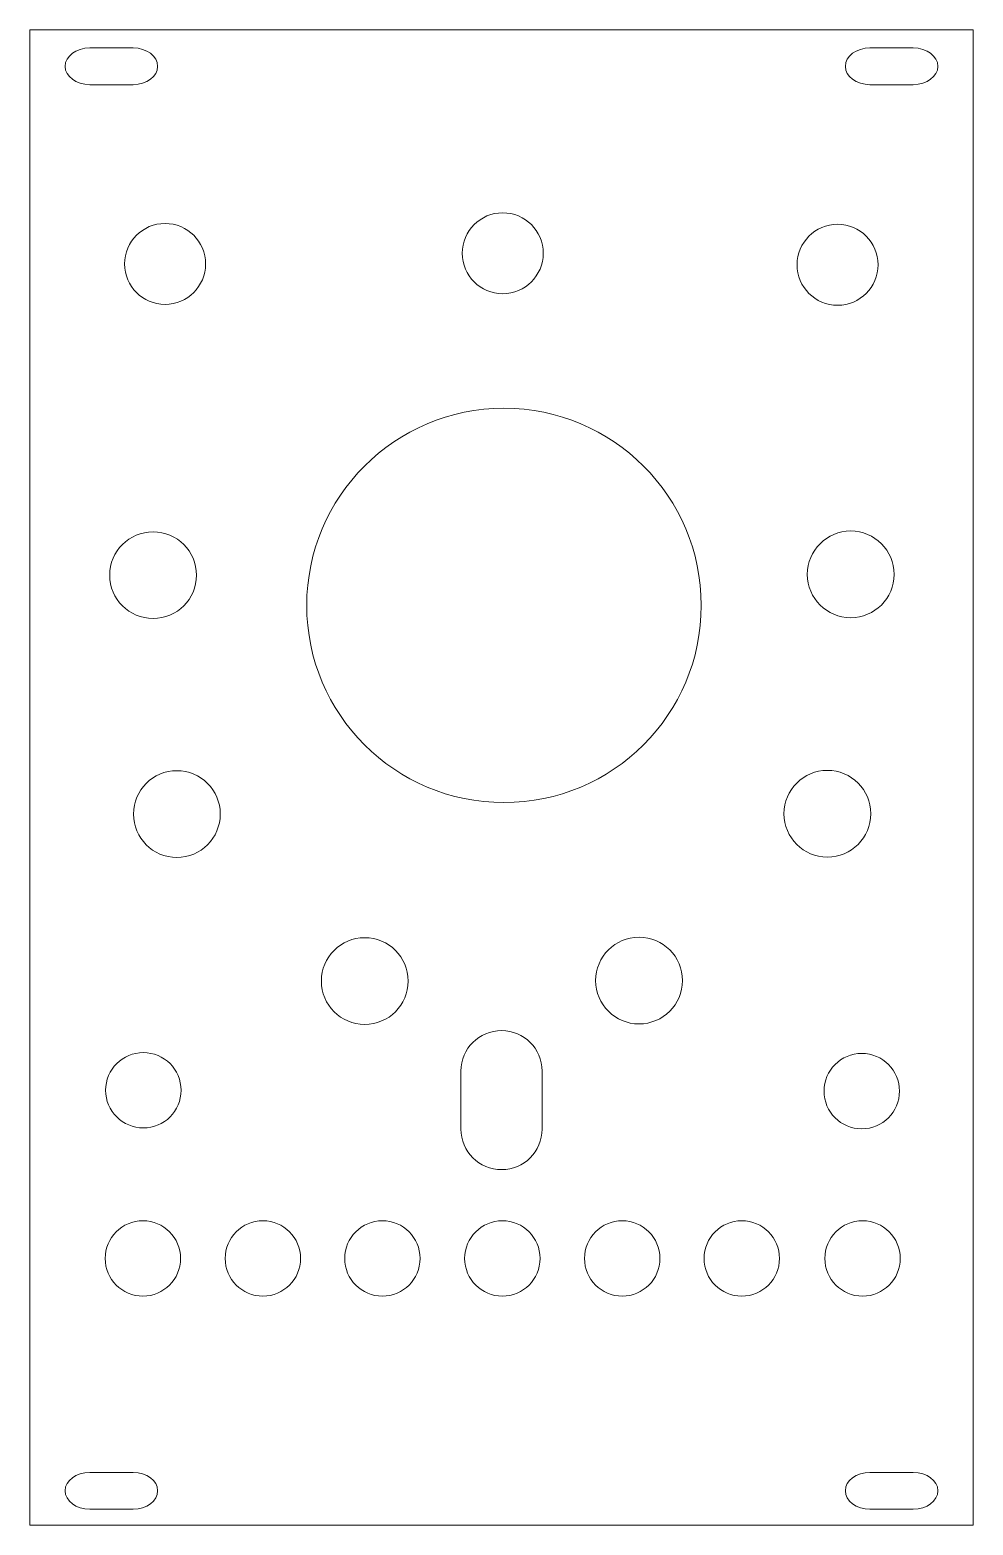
# Model space of a CAD drawing. Header units: millimetres. Extents: x 136 to 217, y 112 to 241.
import ezdxf

# ---------------------------------------------------------------- set-up
doc = ezdxf.new("R2010")
doc.units = ezdxf.units.MM
doc.header["$MEASUREMENT"] = 0
doc.layers.add('cnc', color=7, linetype='Continuous', lineweight=0)

msp = doc.modelspace()

# ---------------------------------------------------------------- linework, layer by layer
at = {"layer": 'cnc', "color": 165, "lineweight": 9, "true_color": 0x4068b1}
msp.add_lwpolyline([(135.78, 240.83), (217.06, 240.83), (217.06, 111.89), (135.78, 111.89)], close=True, dxfattribs=at)
for centre, radius in [((176.52, 221.57), 3.49), ((147.42, 220.65), 3.49), ((205.38, 220.58), 3.49), ((176.63, 191.2), 17), ((146.39, 193.81), 3.74), ((206.51, 193.88), 3.74), ((148.44, 173.21), 3.74), ((204.5, 173.24), 3.74), ((164.63, 158.81), 3.74), ((188.27, 158.85), 3.74), ((145.55, 149.39), 3.25), ((207.46, 149.32), 3.25), ((145.51, 134.89), 3.25), ((155.85, 134.89), 3.25), ((166.15, 134.89), 3.25), ((176.49, 134.89), 3.25), ((186.82, 134.89), 3.25), ((197.12, 134.89), 3.25), ((207.53, 134.89), 3.25)]:
    msp.add_circle(centre, radius, dxfattribs=at)
for points in [[(144.67, 236.11), (144.67, 236.11), (140.93, 236.11), (140.93, 236.11), (139.76, 236.11), (138.81, 236.81), (138.81, 237.69), (138.81, 238.57), (139.76, 239.28), (140.93, 239.28), (140.93, 239.28), (144.67, 239.28), (144.67, 239.28), (145.83, 239.28), (146.78, 238.57), (146.78, 237.69), (146.78, 236.81), (145.83, 236.11), (144.67, 236.11)], [(211.9, 236.11), (211.9, 236.11), (208.17, 236.11), (208.17, 236.11), (207, 236.11), (206.05, 236.81), (206.05, 237.69), (206.05, 238.57), (207, 239.28), (208.17, 239.28), (208.17, 239.28), (211.9, 239.28), (211.9, 239.28), (213.07, 239.28), (214.02, 238.57), (214.02, 237.69), (214.02, 236.81), (213.07, 236.11), (211.9, 236.11)], [(176.42, 142.55), (174.48, 142.55), (172.92, 144.1), (172.92, 146.04), (172.92, 146.04), (172.92, 151.05), (172.92, 151.05), (172.92, 152.99), (174.48, 154.54), (176.42, 154.54), (178.36, 154.54), (179.91, 152.99), (179.91, 151.05), (179.91, 151.05), (179.91, 146.04), (179.91, 146.04), (179.91, 144.1), (178.36, 142.55), (176.42, 142.55)], [(144.67, 113.27), (144.67, 113.27), (140.93, 113.27), (140.93, 113.27), (139.76, 113.27), (138.81, 113.97), (138.81, 114.86), (138.81, 115.74), (139.76, 116.44), (140.93, 116.44), (140.93, 116.44), (144.67, 116.44), (144.67, 116.44), (145.83, 116.44), (146.78, 115.74), (146.78, 114.86), (146.78, 113.97), (145.83, 113.27), (144.67, 113.27)], [(211.9, 113.27), (211.9, 113.27), (208.17, 113.27), (208.17, 113.27), (207, 113.27), (206.05, 113.97), (206.05, 114.86), (206.05, 115.74), (207, 116.44), (208.17, 116.44), (208.17, 116.44), (211.9, 116.44), (211.9, 116.44), (213.07, 116.44), (214.02, 115.74), (214.02, 114.86), (214.02, 113.97), (213.07, 113.27), (211.9, 113.27)]]:
    msp.add_open_spline(points, degree=3, knots=[0, 0, 0, 0, 1, 1, 1, 2, 2, 2, 3, 3, 3, 4, 4, 4, 5, 5, 5, 6, 6, 6, 6], dxfattribs=at)

doc.saveas('drawing.dxf')
